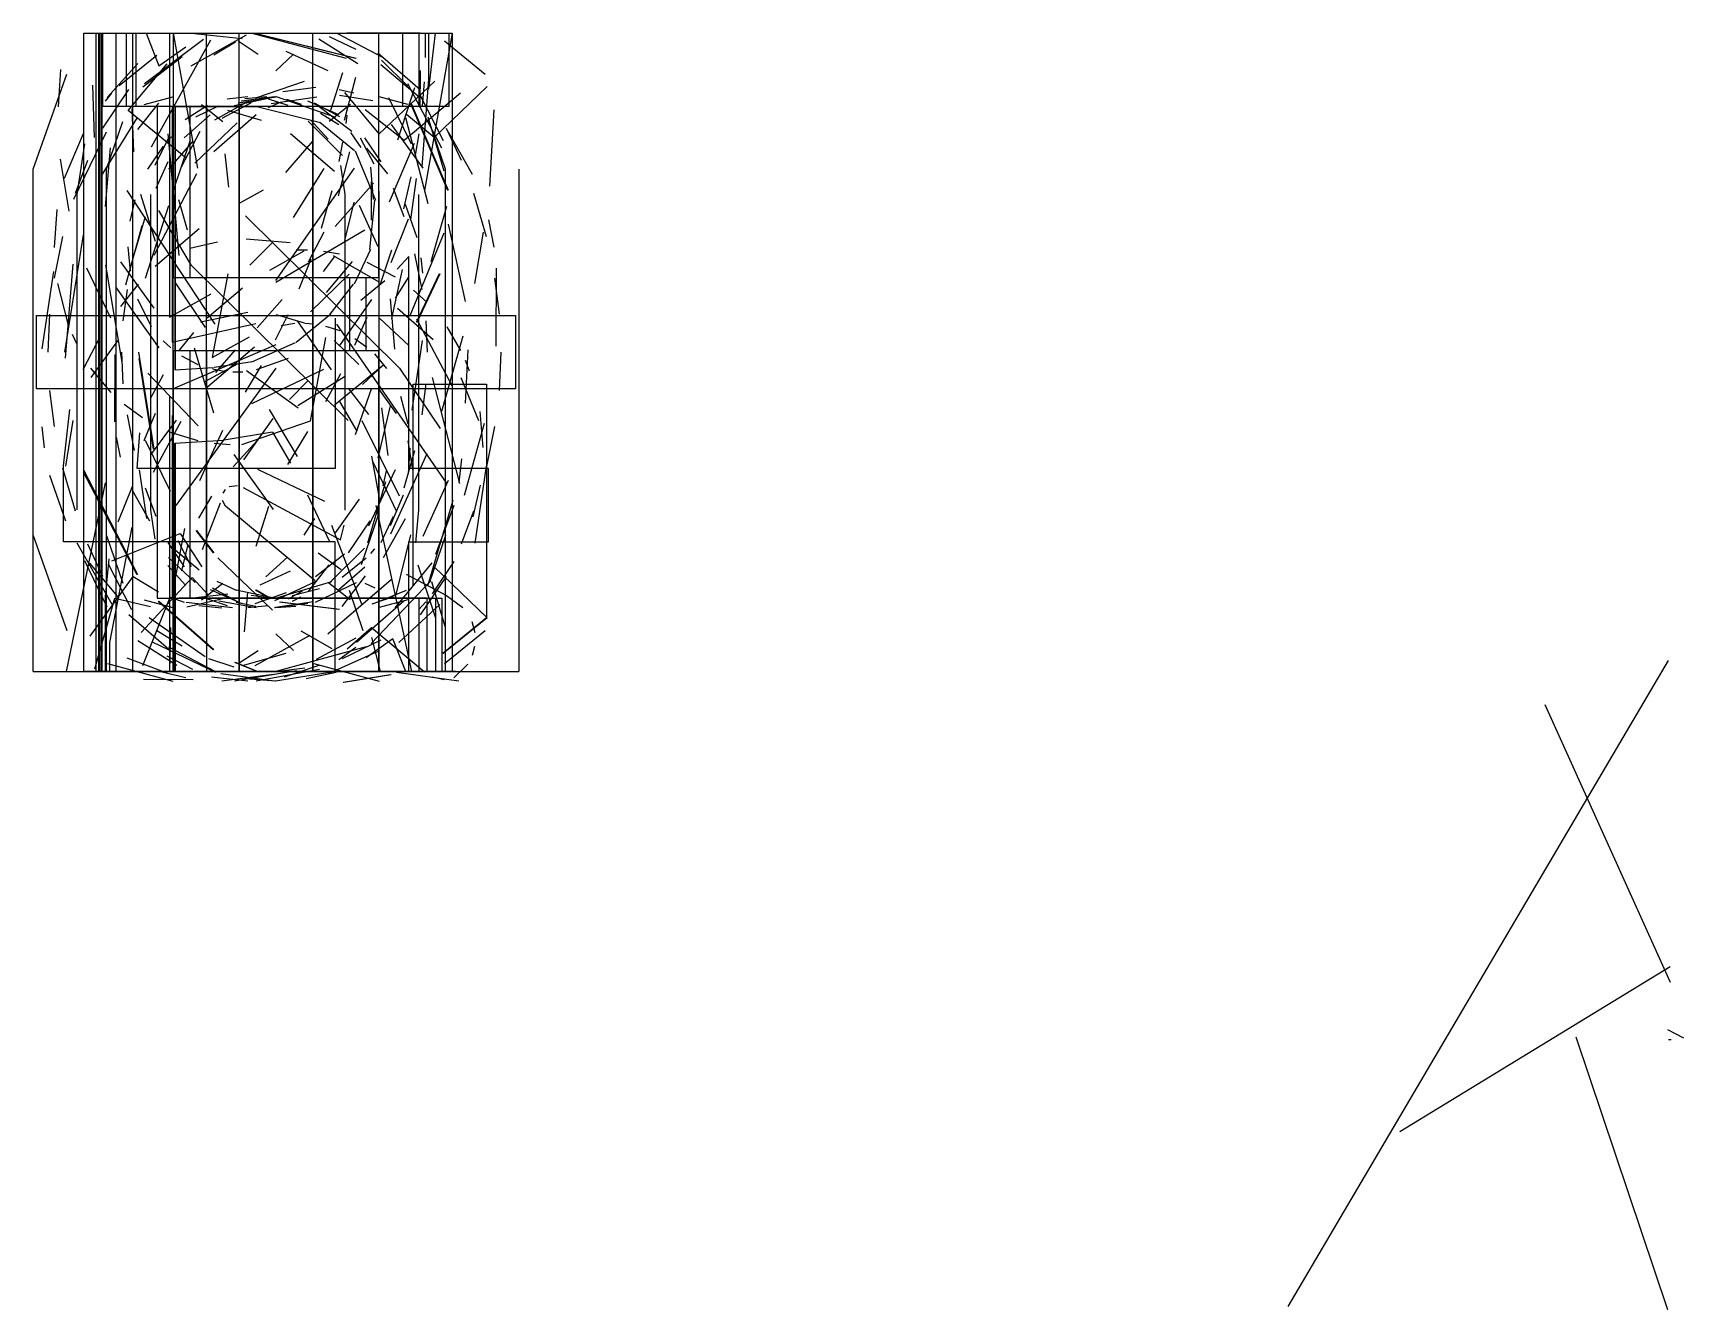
# Model space of a CAD drawing. Header units: metres. Extents: x 0 to 50.3, y 0 to 11.8.
# Drawn here: x 35.03 to 50.28, y 0 to 11.8 of the extents above; entities that cross this region are included whole.
import ezdxf

# ---------------------------------------------------------------- set-up
doc = ezdxf.new("R2010")
doc.units = ezdxf.units.M

msp = doc.modelspace()

# ---------------------------------------------------------------- linework, layer by layer
at = {"layer": 'MCD_Layer_0'}
for p, q in [((35.498039, 5.899366), (35.498039, 11.798733)), ((35.498039, 11.798733), (36.49267, 11.798733)), ((35.611896, 5.899366), (35.611896, 11.798733)), ((35.611896, 11.798733), (36.290328, 11.798733)), ((35.635495, 5.899366), (35.635495, 11.798733)), ((35.635495, 11.798733), (37.051344, 11.798733)), ((35.644345, 5.899366), (35.644345, 11.798733)), ((35.644345, 11.798733), (36.32277, 11.798733)), ((35.644346, 11.798733), (36.072639, 11.798733)), ((35.644935, 11.798733), (36.323361, 11.798733)), ((35.660272, 5.899366), (35.660272, 11.798733)), ((35.660272, 11.798733), (37.076119, 11.798733)), ((35.665631, 5.899366), (35.665631, 11.798733)), ((35.665631, 11.798733), (37.081477, 11.798733)), ((35.673845, 11.120301), (35.673845, 11.798733)), ((35.673845, 11.798733), (38.871295, 11.798733)), ((35.797728, 5.899366), (35.797728, 11.798733)), ((35.797728, 11.798733), (38.440644, 11.798733)), ((35.891562, 11.120304), (35.891562, 11.79873)), ((35.891562, 11.79873), (38.653053, 11.79873)), ((35.950817, 5.899366), (35.950817, 11.798733)), ((35.950817, 11.798733), (36.629244, 11.798733)), ((35.951112, 5.899366), (35.951112, 11.798733)), ((35.951112, 11.798733), (38.594028, 11.798733)), ((35.980313, 11.120301), (35.980313, 11.798733)), ((35.980313, 11.798733), (38.682224, 11.798733)), ((36.072639, 11.798733), (36.191805, 11.496089)), ((36.290328, 11.798733), (36.290328, 9.174107)), ((36.32277, 11.798733), (36.32277, 9.539279)), ((36.323361, 11.798733), (36.546947, 10.550425)), ((36.489713, 11.496939), (37.0006, 11.783053)), ((36.49267, 11.798733), (36.961673, 11.747417)), ((36.629244, 11.798733), (36.629244, 6.577787)), ((36.933357, 5.899366), (36.933357, 11.798733)), ((36.933357, 11.798733), (37.611783, 11.798733)), ((37.051344, 11.798733), (37.921501, 11.565127)), ((37.076119, 11.798733), (38.008815, 11.565706)), ((37.081477, 11.798733), (38.014168, 11.565706)), ((37.611783, 11.798733), (37.611783, 5.899366)), ((37.764564, 11.767851), (38.01057, 11.651043)), ((37.834191, 11.798733), (38.263075, 11.573375)), ((38.605831, 11.79873), (37.927402, 11.79873)), ((38.06545, 11.798733), (38.745046, 11.798733)), ((38.221779, 11.798733), (38.900795, 11.798733)), ((38.222364, 9.539279), (38.222364, 11.798733)), ((38.222364, 11.798733), (38.900795, 11.798733)), ((38.440644, 11.798733), (38.440644, 11.120313)), ((38.594028, 11.798733), (38.594028, 11.120313)), ((38.900795, 11.798733), (38.646533, 10.342767)), ((38.653053, 11.79873), (38.651871, 11.573383)), ((38.682224, 11.798733), (38.682224, 11.373385)), ((38.745046, 11.798733), (38.682517, 11.280774)), ((38.871295, 11.798733), (38.871295, 11.120301)), ((38.900795, 11.798733), (38.900795, 5.899366)), ((35.823681, 11.315363), (36.170557, 11.595587)), ((36.057394, 11.331555), (36.604265, 11.741566)), ((36.123962, 10.745706), (36.672015, 11.735614)), ((36.191805, 11.496089), (36.43958, 11.672478)), ((36.699056, 11.5984), (36.898453, 11.71698)), ((36.923315, 11.726162), (37.109738, 11.603463)), ((37.272559, 11.450664), (37.435971, 11.603463)), ((37.364598, 11.631785), (37.751009, 11.452448)), ((37.670159, 11.744689), (38.03061, 11.515798)), ((38.214178, 11.615314), (38.605314, 11.276096)), ((38.82881, 11.726162), (39.205779, 11.4194)), ((35.262584, 11.117404), (35.286183, 11.460156)), ((35.713925, 11.203725), (35.996509, 11.515798)), ((35.905992, 11.081957), (36.268214, 11.512616)), ((36.405358, 11.578098), (36.042547, 11.297874)), ((38.241824, 11.507685), (38.595198, 11.209171)), ((38.249222, 11.5486), (38.491686, 11.309082)), ((38.606346, 11.108554), (38.6093, 11.453674)), ((35.027848, 10.542166), (35.339926, 11.4194)), ((35.594633, 10.833394), (35.579881, 11.315954)), ((37.533912, 11.349795), (37.084968, 11.197002)), ((37.335101, 11.257755), (37.642459, 11.297278)), ((37.77933, 11.087268), (37.891418, 11.435331)), ((37.906755, 10.993478), (38.012351, 11.391096)), ((38.740328, 11.354515), (38.226488, 10.868411)), ((38.39876, 10.811174), (38.555095, 11.294336)), ((38.487943, 11.331555), (38.802963, 10.736896)), ((38.682224, 11.373385), (38.61969, 10.561041)), ((38.642431, 11.34802), (38.623555, 11.123258)), ((39.224573, 11.303436), (38.735515, 10.832663)), ((35.671558, 10.92037), (35.913428, 11.276096)), ((35.696251, 11.169653), (35.757603, 11.243979)), ((35.996438, 10.905813), (36.189348, 11.150643)), ((36.054337, 11.138001), (36.319809, 11.2088)), ((36.585283, 11.138001), (36.782323, 10.981084)), ((37.023922, 11.172222), (36.705357, 10.99347)), ((36.776429, 11.010573), (37.046033, 11.156874)), ((37.013557, 11.209036), (36.821826, 11.188388)), ((37.272665, 11.208845), (36.886255, 11.124487)), ((36.925099, 11.153338), (37.274931, 11.2088)), ((37.259669, 11.208842), (36.95113, 11.168143)), ((37.187616, 11.209762), (36.986445, 11.192068)), ((37.313182, 11.155363), (37.199321, 11.108757)), ((37.386402, 11.128212), (37.205288, 11.188388)), ((37.650704, 11.206099), (37.228906, 11.144156)), ((37.826828, 11.017066), (37.276415, 11.208791)), ((37.507942, 11.139565), (37.372855, 11.18499)), ((37.852556, 11.041303), (37.568209, 11.168143)), ((37.624763, 11.153338), (37.858969, 11.028281)), ((37.960422, 11.138001), (37.763386, 10.981084)), ((37.856604, 11.278408), (37.991112, 11.246548)), ((38.167405, 11.172472), (37.858869, 11.222021)), ((38.226488, 10.868411), (37.907922, 11.248328)), ((38.491366, 11.138001), (38.225897, 11.2088)), ((38.313782, 11.203725), (38.520844, 10.776019)), ((38.976882, 11.244446), (38.458332, 10.806715)), ((38.516742, 11.146266), (38.858318, 10.348078)), ((38.522104, 11.146266), (38.863674, 10.348078)), ((38.602879, 11.228857), (38.819387, 10.805871)), ((35.65967, 10.479891), (35.993572, 11.018503)), ((36.936308, 11.120301), (35.673845, 11.120301)), ((37.940409, 11.120304), (35.891562, 11.120304)), ((36.442836, 10.643635), (35.905992, 11.081957)), ((35.940425, 11.101477), (35.955174, 10.702087)), ((38.003201, 11.120301), (35.980313, 11.120301)), ((36.477924, 11.120313), (36.176464, 11.120313)), ((36.176464, 11.120313), (36.176464, 6.577798)), ((37.064323, 11.120313), (36.313923, 11.120313)), ((36.313923, 11.120313), (36.313923, 8.943444)), ((37.089683, 11.120301), (36.338703, 11.120301)), ((36.338703, 11.120301), (36.338703, 8.686225)), ((36.344057, 8.686225), (36.344057, 11.120301)), ((36.344057, 11.120301), (37.095045, 11.120301)), ((36.666192, 11.041303), (36.426088, 10.831287)), ((36.638947, 11.127621), (36.43424, 10.997248)), ((38.440644, 11.120313), (36.476154, 11.120313)), ((36.476154, 11.120313), (36.476154, 9.539279)), ((38.380259, 11.120338), (36.477718, 11.120338)), ((36.477718, 11.120338), (36.477718, 9.811274)), ((36.739263, 11.123047), (36.529242, 11.019814)), ((38.594028, 11.120313), (36.629538, 11.120313)), ((36.629538, 11.120313), (36.629538, 9.539279)), ((37.088414, 11.042684), (36.697287, 10.701108)), ((37.139243, 10.991706), (36.827165, 11.081965)), ((36.936308, 5.899366), (36.936308, 11.120301)), ((37.095045, 11.120301), (37.683211, 10.973416)), ((37.888465, 10.666649), (37.570487, 10.984623)), ((37.754516, 10.819087), (37.592873, 10.997248)), ((38.871295, 11.120301), (37.614734, 11.120301)), ((37.614734, 11.120301), (37.614734, 5.899366)), ((37.975283, 10.887922), (37.65849, 11.124487)), ((37.853648, 10.951373), (37.685512, 11.055202)), ((37.920358, 10.962791), (37.930974, 11.041252)), ((38.458332, 10.806715), (38.09729, 11.090472)), ((38.468372, 11.019432), (38.674849, 10.222431)), ((38.735515, 10.832663), (38.477711, 11.046223)), ((38.677515, 11.022968), (38.825588, 10.52506)), ((39.284775, 11.089673), (39.247021, 10.382931)), ((35.31869, 10.456419), (35.494494, 10.871145)), ((35.703337, 10.881967), (35.401878, 10.259582)), ((35.706274, 10.542166), (35.857297, 10.981084)), ((36.308013, 10.840472), (36.268484, 10.797404)), ((36.272468, 10.865834), (36.374525, 9.74377)), ((36.570053, 10.887922), (36.397198, 10.559922)), ((36.915055, 10.968352), (36.523346, 10.594922)), ((37.81354, 10.520348), (37.407075, 10.867224)), ((37.998193, 10.70912), (37.677855, 10.973416)), ((38.060442, 10.740972), (37.96546, 10.8802)), ((38.337406, 10.952177), (38.630012, 10.549846)), ((38.592291, 10.867221), (38.55984, 10.669003)), ((38.838838, 10.542166), (38.688406, 10.981084)), ((38.84719, 10.92037), (38.983465, 10.623629)), ((38.864209, 10.8853), (39.086619, 10.495942)), ((35.436064, 10.305837), (35.506267, 10.776019)), ((35.696948, 10.195341), (35.742368, 10.736896)), ((36.231324, 10.75257), (36.08679, 10.540782)), ((36.272594, 10.819087), (36.154019, 10.575433)), ((36.282651, 10.541572), (36.508597, 10.7982)), ((36.322772, 10.337456), (36.484414, 10.811767)), ((36.799434, 10.681394), (36.834833, 10.375809)), ((37.363425, 10.511495), (37.61769, 10.801148)), ((37.851002, 10.293212), (37.956007, 10.701446)), ((37.856052, 10.610599), (37.892036, 10.790532)), ((38.003549, 10.70912), (38.191741, 10.254274)), ((38.052469, 10.83183), (38.176355, 10.59113)), ((38.245453, 10.607111), (38.093245, 10.831287)), ((38.307903, 10.497124), (38.111451, 10.733689)), ((38.549781, 10.77697), (38.3203, 10.236586)), ((35.027848, 5.899366), (35.027848, 10.542166)), ((35.361693, 10.153449), (35.280872, 10.632476)), ((35.420247, 10.318043), (35.535283, 10.623629)), ((35.706274, 5.899366), (35.706274, 10.542166)), ((36.273885, 10.607111), (36.161803, 10.362286)), ((36.933346, 10.542166), (36.933346, 5.899366)), ((37.272567, 9.510952), (37.998781, 10.550425)), ((37.433625, 10.095006), (37.717972, 10.548073)), ((37.611772, 10.542166), (37.611772, 5.899366)), ((37.91262, 10.308194), (37.872506, 10.575433)), ((38.173501, 10.260817), (38.148139, 10.559922)), ((38.838838, 5.899366), (38.838838, 10.542166)), ((39.517267, 10.542166), (39.517267, 5.899366)), ((36.538004, 10.496398), (36.145105, 9.74364)), ((37.820625, 10.010634), (38.173999, 10.412972)), ((38.156012, 10.07022), (38.154833, 10.423594)), ((38.520317, 10.471376), (38.451296, 10.17464)), ((38.519041, 10.07676), (38.572722, 10.456087)), ((35.436064, 7.392729), (35.436064, 10.305837)), ((36.712131, 9.108625), (35.8992, 10.342767)), ((35.967624, 10.258201), (35.922194, 10.06175)), ((36.021837, 10.309781), (36.156933, 9.876179)), ((36.114496, 10.308194), (36.114496, 7.389775)), ((36.322772, 5.899366), (36.322772, 10.337456)), ((36.371835, 10.260817), (36.451478, 9.980009)), ((36.930414, 10.223598), (37.158127, 10.351029)), ((37.694404, 9.996473), (37.793512, 10.34277)), ((37.907934, 9.88027), (37.996423, 10.237177)), ((37.91262, 7.389775), (37.91262, 10.308194)), ((38.14096, 9.798253), (38.186379, 10.254274)), ((38.222368, 10.337456), (38.222368, 5.899366)), ((38.45606, 10.101535), (38.357541, 10.362286)), ((38.591052, 10.305837), (38.591052, 7.392729)), ((38.900794, 10.337456), (38.900794, 5.899366)), ((39.098501, 10.318043), (39.214719, 9.918659)), ((35.226659, 9.816926), (35.252033, 10.166761)), ((36.063285, 10.101535), (35.963579, 9.757602)), ((36.279101, 10.203212), (36.065546, 9.530092)), ((36.492081, 9.650776), (36.191807, 10.159306)), ((36.991756, 10.110927), (38.415276, 8.702749)), ((38.217058, 9.824223), (38.045384, 10.204737)), ((38.494616, 10.079073), (38.334158, 9.675548)), ((38.578095, 9.906003), (38.469545, 10.213958)), ((38.848388, 10.195341), (38.70503, 9.685636)), ((39.235867, 10.072366), (39.286012, 9.819879)), ((35.226744, 9.534606), (35.304029, 9.918659)), ((35.320373, 8.848701), (35.493223, 9.93302)), ((35.884449, 9.472607), (36.036648, 10.020069)), ((36.157001, 9.644281), (36.564652, 9.992344)), ((37.272665, 9.496853), (38.093268, 9.980009)), ((37.572548, 9.683813), (37.719442, 9.961668)), ((38.823819, 9.950463), (38.508795, 9.185902)), ((38.863036, 10.033063), (39.02114, 9.318056)), ((39.187435, 9.959361), (39.107795, 9.484458)), ((35.905085, 9.824009), (35.925148, 9.597475)), ((36.477718, 9.811274), (36.733749, 9.870854)), ((36.99627, 9.895632), (37.403919, 9.862595)), ((37.030106, 9.654315), (37.237168, 9.859622)), ((37.21535, 9.607712), (37.533918, 9.785867)), ((37.564586, 9.792945), (37.458987, 9.791763)), ((37.860736, 9.754597), (37.713252, 9.780556)), ((38.146904, 9.798253), (37.99588, 9.479102)), ((38.341565, 9.791178), (38.234788, 9.478514)), ((35.328722, 8.795034), (35.4001, 9.662237)), ((35.746337, 9.164717), (35.52629, 9.626635)), ((35.853021, 8.756214), (35.701989, 9.653516)), ((36.148835, 9.255573), (35.840301, 9.685636)), ((37.940964, 8.217236), (36.492081, 9.650776)), ((37.487927, 9.433675), (37.597652, 9.712132)), ((37.711485, 9.595326), (37.816493, 9.733367)), ((37.975776, 9.687942), (37.736262, 9.400647)), ((37.800943, 9.742839), (38.222749, 9.498605)), ((38.376929, 9.542224), (38.116768, 9.678499)), ((38.342058, 9.161764), (38.441165, 9.61365)), ((38.499642, 9.732779), (38.391683, 9.618328)), ((38.499642, 7.775364), (38.499642, 9.732779)), ((38.622423, 9.427829), (38.555754, 9.757602)), ((38.629416, 9.580366), (38.61467, 9.721952)), ((39.306666, 9.625791), (39.304303, 8.904883)), ((35.217227, 9.594136), (35.11045, 8.881498)), ((35.35409, 9.11195), (35.256157, 9.484796)), ((35.837847, 9.273213), (36.00185, 9.477333)), ((36.32277, 9.539279), (38.222364, 9.539279)), ((36.337452, 9.498029), (36.62003, 9.077997)), ((36.476154, 9.539279), (37.950996, 9.539279)), ((36.629538, 9.539279), (38.104374, 9.539279)), ((36.827165, 9.574079), (36.68381, 8.800083)), ((37.592029, 9.222483), (37.950714, 9.571727)), ((37.775198, 9.200651), (37.989934, 9.479102)), ((37.950996, 9.539279), (37.950996, 8.860847)), ((38.277825, 9.509188), (38.057781, 9.326307)), ((38.104374, 9.539279), (38.104374, 8.860847)), ((38.499639, 9.548719), (38.374569, 9.348144)), ((38.781624, 9.574667), (38.56866, 9.125138)), ((38.786985, 9.574667), (38.574019, 9.125138)), ((39.292004, 9.534606), (39.336248, 9.202471)), ((36.193956, 8.889206), (35.799289, 9.444921)), ((35.896916, 9.427829), (35.858569, 9.139943)), ((35.991811, 9.342619), (36.121008, 9.085992)), ((36.290328, 9.174107), (36.675556, 9.39003)), ((36.638396, 9.165845), (36.96286, 9.443115)), ((37.09883, 9.074998), (37.331265, 9.335154)), ((38.155406, 9.33692), (37.861028, 8.911578)), ((38.37103, 8.87619), (38.332683, 9.342248)), ((38.666587, 9.310374), (38.544473, 9.421286)), ((35.060319, 8.509893), (35.060319, 9.188319)), ((35.060319, 9.188319), (39.484843, 9.188319)), ((35.168345, 8.849097), (35.183091, 9.202471)), ((37.01397, 9.217797), (36.57447, 9.126947)), ((37.26788, 8.963498), (37.384103, 9.198882)), ((37.536652, 9.118097), (37.278263, 9.195967)), ((37.781144, 9.200651), (37.458447, 8.938718)), ((37.821216, 9.16467), (37.821216, 7.775364)), ((38.113856, 9.171151), (37.998813, 8.911586)), ((38.231216, 9.159952), (38.500818, 8.91218)), ((38.396496, 9.255573), (38.725087, 8.968272)), ((38.570221, 9.15762), (38.897042, 8.54114)), ((39.484843, 9.188319), (39.484843, 8.509893)), ((35.435499, 8.919634), (35.392431, 9.014614)), ((36.313923, 8.943444), (37.085562, 9.113346)), ((36.382361, 8.868519), (36.513916, 9.032524)), ((37.321534, 9.096819), (37.44778, 9.116882)), ((37.4702, 9.138117), (37.782272, 8.686822)), ((37.540402, 9.118648), (37.619451, 9.11098)), ((37.729179, 9.089156), (37.864275, 9.049031)), ((37.833008, 9.108625), (38.846523, 7.643804)), ((38.672568, 8.849097), (38.660179, 9.139943)), ((38.979847, 8.866746), (38.853604, 9.08443)), ((35.490966, 8.689767), (35.649658, 8.990633)), ((35.565388, 8.614898), (35.820238, 8.968272)), ((35.846771, 8.849097), (35.858569, 8.558263)), ((36.002928, 8.848701), (36.145105, 7.954954)), ((36.230733, 8.953261), (36.301526, 8.889546)), ((37.272665, 8.918127), (36.32169, 8.511662)), ((38.222364, 8.860847), (36.32277, 8.860847)), ((36.32277, 8.860847), (36.32277, 5.899366)), ((37.950996, 8.860847), (36.476154, 8.860847)), ((36.476154, 8.860847), (36.476154, 6.577798)), ((36.517877, 8.890728), (36.694856, 8.289582)), ((36.622766, 8.515148), (37.073477, 8.899783)), ((38.104374, 8.860847), (36.629538, 8.860847)), ((36.629538, 8.860847), (36.629538, 5.899366)), ((36.68381, 8.800083), (37.027743, 8.991814)), ((36.718321, 8.66322), (36.898252, 8.870879)), ((37.049569, 8.761733), (37.453088, 8.938718)), ((37.731528, 8.986298), (37.588176, 8.212299)), ((38.038096, 8.736998), (37.811562, 8.958812)), ((38.001732, 8.976477), (38.113817, 8.896835)), ((38.222364, 5.899366), (38.222364, 8.860847)), ((38.530307, 8.313768), (38.627058, 8.9568)), ((39.001018, 8.998945), (38.802794, 8.301638)), ((39.044738, 8.870294), (39.02114, 8.38006)), ((39.350999, 8.849097), (39.336248, 8.495729)), ((35.748759, 8.476002), (35.561748, 8.701945)), ((35.785337, 8.206015), (35.787697, 8.82899)), ((36.007142, 8.791489), (36.139287, 7.95496)), ((36.338703, 8.686225), (36.696201, 8.707464)), ((37.272567, 8.703334), (36.34755, 7.434379)), ((36.400044, 8.817577), (36.55048, 8.737344)), ((36.919193, 8.742272), (36.61125, 8.57533)), ((36.686164, 8.697224), (36.795304, 8.675401)), ((37.055519, 8.761733), (36.701557, 8.707464)), ((36.991206, 8.48093), (37.14046, 8.728114)), ((37.093222, 8.689562), (37.387601, 8.794572)), ((38.27079, 8.73165), (37.81359, 8.361168)), ((38.265431, 8.73165), (38.073115, 8.551132)), ((38.184613, 8.833119), (38.294344, 8.700383)), ((38.415276, 8.702749), (38.789292, 8.143495)), ((39.061262, 8.674428), (39.022909, 8.771767)), ((36.553957, 8.168897), (36.090267, 8.654416)), ((36.113939, 8.420756), (36.232517, 8.643754)), ((36.874356, 8.66773), (36.967563, 8.669499)), ((37.001131, 8.679198), (37.47721, 8.336441)), ((37.712664, 8.690951), (37.045445, 8.372977)), ((37.566649, 8.584163), (37.39675, 8.411313)), ((37.905289, 8.620746), (37.474633, 8.352911)), ((37.870207, 8.650835), (37.729803, 8.39185)), ((38.540338, 6.696621), (38.540338, 8.554333)), ((38.540338, 8.554333), (39.218758, 8.554333)), ((38.622423, 8.269783), (38.660179, 8.558263)), ((38.716145, 8.616034), (38.967458, 7.634965)), ((38.979943, 8.614898), (39.14513, 8.21846)), ((39.218758, 8.554333), (39.218758, 6.39517)), ((39.484843, 8.509893), (35.060319, 8.509893)), ((35.226744, 8.163594), (35.183091, 8.495729)), ((36.290328, 8.436101), (36.290328, 5.899366)), ((37.860742, 8.394204), (38.019431, 8.118712)), ((38.130338, 8.273277), (37.948638, 8.509252)), ((38.00933, 8.088669), (38.156814, 8.511063)), ((38.388237, 8.283353), (38.223056, 8.511662)), ((38.422944, 8.443758), (38.490199, 8.188906)), ((35.308085, 7.798372), (35.368259, 8.319875)), ((36.038417, 8.244157), (35.870878, 8.365092)), ((35.896916, 8.269783), (35.963579, 7.940599)), ((36.156509, 8.282763), (36.052083, 8.031452)), ((36.313923, 8.265018), (36.313923, 6.577798)), ((37.472563, 7.886276), (37.212391, 8.318702)), ((38.217058, 7.873888), (38.332683, 8.355283)), ((38.308288, 7.895745), (38.250474, 8.336427)), ((39.188681, 7.969449), (39.159184, 8.301582)), ((35.108678, 8.16059), (35.129328, 7.966501)), ((35.330601, 7.796068), (35.400207, 8.21846)), ((35.990643, 7.775364), (36.016008, 8.105136)), ((36.116012, 7.900429), (36.353755, 8.220175)), ((36.141955, 7.739965), (36.397396, 8.211919)), ((36.554604, 8.031781), (36.298578, 8.107882)), ((36.569988, 7.665636), (36.7806, 8.129916)), ((37.239579, 8.109266), (36.79477, 8.035531)), ((37.588176, 8.212299), (36.955766, 7.994615)), ((37.245136, 8.236106), (36.973174, 7.853825)), ((37.239534, 8.110447), (37.407078, 7.823743)), ((37.564031, 8.116937), (37.379968, 7.811351)), ((38.064859, 8.21723), (38.410559, 7.521105)), ((39.198111, 8.192242), (39.013463, 7.526793)), ((39.292004, 8.163594), (39.214719, 7.779544)), ((35.837251, 7.879778), (35.800673, 8.064429)), ((36.29783, 7.562777), (36.066581, 8.03355)), ((36.338703, 8.0078), (36.789403, 8.035531)), ((36.338703, 5.899366), (36.338703, 8.0078)), ((36.344057, 5.899366), (36.344057, 8.0078)), ((36.850755, 7.993433), (36.702092, 8.005822)), ((37.100023, 8.033168), (36.877619, 7.788931)), ((38.45606, 7.596666), (38.555754, 7.940599)), ((38.510256, 7.962369), (38.493147, 7.724625)), ((38.536901, 7.76362), (38.493248, 8.031452)), ((35.308085, 7.096938), (35.308085, 7.798372)), ((36.884815, 7.903172), (37.247044, 7.395238)), ((38.228851, 7.501639), (38.15983, 7.889821)), ((38.16927, 7.837313), (38.385188, 7.378923)), ((38.66711, 7.910508), (38.332027, 7.168367)), ((38.986126, 7.865066), (38.963709, 7.646791)), ((39.214741, 7.796068), (39.109731, 7.085785)), ((35.179473, 7.714006), (35.328725, 7.290433)), ((35.420247, 7.380158), (35.304029, 7.779544)), ((35.337577, 5.899366), (35.698619, 7.643804)), ((35.996438, 6.792781), (35.493223, 7.765586)), ((35.990624, 6.792787), (35.495079, 7.742581)), ((37.821216, 7.775364), (35.990643, 7.775364)), ((36.00784, 7.76362), (36.075094, 7.312318)), ((37.723801, 7.470414), (37.10673, 7.767144)), ((38.123258, 7.086918), (38.289623, 7.653841)), ((38.132099, 7.244803), (38.378695, 7.766309)), ((38.262863, 7.613755), (38.293539, 7.754159)), ((39.237065, 7.775364), (38.499642, 7.775364)), ((38.863036, 7.665048), (38.630012, 7.14827)), ((39.237065, 7.096938), (39.237065, 7.775364)), ((35.813963, 7.280995), (35.950829, 7.61726)), ((36.107441, 7.289251), (35.945801, 7.572423)), ((36.063285, 7.596666), (36.161803, 7.335914)), ((36.677629, 7.519921), (36.558463, 7.315804)), ((36.805313, 7.427538), (36.779945, 7.478268)), ((36.785251, 7.547294), (36.80708, 7.582097)), ((36.83894, 7.607471), (36.916214, 7.619269)), ((36.969904, 7.599206), (37.87074, 7.117231)), ((37.564, 7.53113), (37.763991, 7.106958)), ((37.821799, 7.180125), (38.045384, 7.492789)), ((38.447722, 7.52818), (38.327965, 7.245596)), ((38.906697, 7.4804), (38.671898, 6.688114)), ((39.096656, 7.329962), (39.163319, 7.619617)), ((36.114496, 7.389775), (36.154019, 7.123128)), ((36.757257, 7.454436), (36.589715, 7.024964)), ((37.633584, 6.737308), (36.805313, 7.427538)), ((37.204761, 7.424941), (37.087952, 7.053873)), ((38.222544, 7.360869), (38.060901, 6.885972)), ((38.529134, 5.899366), (38.197589, 7.434379)), ((38.245453, 7.09109), (38.357541, 7.335914)), ((38.591052, 7.392729), (38.562736, 7.089501)), ((38.917102, 7.432643), (38.746019, 6.980754)), ((39.098501, 7.380158), (38.983465, 7.074569)), ((35.73903, 6.167792), (35.943735, 7.232031)), ((35.757024, 6.92114), (36.38648, 7.174224)), ((36.33637, 6.7123), (36.429583, 7.219646)), ((36.38648, 7.174224), (36.587061, 6.866866)), ((36.531599, 7.201617), (36.691469, 6.996907)), ((36.538004, 7.201611), (36.697287, 6.996901)), ((37.533251, 7.158932), (37.631772, 7.312901)), ((38.06545, 6.522938), (37.78935, 7.24797)), ((37.87074, 7.117231), (37.902004, 7.25174)), ((37.943119, 6.996684), (38.142516, 7.29106)), ((38.265538, 6.951276), (38.470243, 7.312318)), ((35.028002, 7.155984), (35.339489, 6.278159)), ((37.821216, 7.096938), (35.308085, 7.096938)), ((35.757704, 6.518263), (35.435606, 7.085785)), ((35.671558, 6.777833), (35.535283, 7.074569)), ((35.70643, 7.155984), (35.857452, 6.716486)), ((36.273885, 7.09109), (36.426088, 6.866913)), ((36.561693, 6.835002), (36.303892, 7.052689)), ((36.492256, 6.865915), (36.368966, 7.107195)), ((36.459942, 7.07334), (36.400359, 6.828518)), ((37.761031, 6.711119), (38.0914, 7.03854)), ((37.821216, 5.899366), (37.821216, 7.096938)), ((38.184022, 7.033811), (38.146853, 6.988977)), ((38.517221, 7.162094), (38.374459, 6.587492)), ((38.499642, 5.899366), (38.499642, 7.096938)), ((38.499642, 7.096938), (39.237065, 7.096938)), ((38.838993, 7.155984), (38.687968, 6.716486)), ((35.713925, 6.494847), (35.506267, 6.922552)), ((35.551132, 6.901075), (35.820145, 6.577199)), ((35.698336, 6.593722), (35.731372, 6.941194)), ((35.942442, 6.468894), (35.725338, 6.891873)), ((36.272594, 6.878894), (36.43424, 6.700733)), ((36.279804, 6.951276), (36.527576, 6.72297)), ((37.239961, 6.466086), (36.735567, 6.949833)), ((37.17929, 6.774294), (37.380458, 6.95717)), ((37.573328, 6.638227), (37.764469, 6.883642)), ((37.638912, 6.775802), (37.906747, 6.987593)), ((37.664128, 6.995843), (37.874734, 6.840699)), ((37.852556, 6.656898), (38.093245, 6.866913)), ((38.106739, 6.945912), (37.886104, 6.766569)), ((38.712012, 6.904408), (38.372794, 6.488504)), ((38.584587, 6.88456), (38.748593, 6.396087)), ((38.719095, 6.616727), (38.920852, 6.915233)), ((38.735515, 6.865346), (39.224573, 6.395164)), ((35.557413, 6.226227), (35.952082, 6.778407)), ((35.952082, 6.778407), (36.187463, 6.63623)), ((36.027694, 6.259486), (36.499046, 6.766828)), ((36.499046, 6.766828), (36.648295, 6.60401)), ((36.585435, 6.560149), (36.782473, 6.716486)), ((36.906805, 6.646813), (36.729235, 6.731176)), ((37.125673, 6.701093), (37.407075, 6.830296)), ((37.262333, 6.55423), (37.642841, 6.733573)), ((37.269619, 6.577798), (37.788177, 6.729415)), ((37.639609, 6.541273), (38.01776, 6.72297)), ((38.337406, 6.745933), (37.751009, 6.245663)), ((37.959987, 6.560149), (37.762947, 6.716486)), ((38.09841, 6.782548), (37.882493, 6.500563)), ((38.093605, 6.716216), (38.187994, 6.671973)), ((38.704347, 6.737078), (38.151576, 6.156585)), ((38.476595, 6.797479), (38.84885, 6.601034)), ((38.84719, 6.777833), (38.605314, 6.422102)), ((38.710839, 6.731772), (38.832953, 6.318228)), ((35.597671, 5.923018), (35.782912, 6.576656)), ((35.698336, 5.899366), (35.698336, 6.593722)), ((35.782912, 6.576656), (36.112096, 6.499972)), ((36.042547, 5.95579), (36.294443, 6.585843)), ((36.176464, 6.577798), (36.477924, 6.577798)), ((36.294443, 6.585843), (36.424231, 6.53924)), ((36.313923, 6.577798), (37.269619, 6.577798)), ((38.669253, 6.577795), (36.376175, 6.577795)), ((36.450131, 6.497024), (36.834178, 6.584915)), ((36.476154, 6.577798), (38.747411, 6.577798)), ((36.476448, 6.577787), (38.80611, 6.577787)), ((36.477924, 6.577798), (36.827165, 6.61556)), ((36.629244, 6.577787), (38.594323, 6.577787)), ((36.639538, 6.570355), (36.821826, 6.509599)), ((36.666192, 6.656898), (36.95113, 6.530061)), ((36.919961, 6.544401), (36.686344, 6.669469)), ((36.888517, 6.658026), (37.27257, 6.577803)), ((37.010082, 6.632067), (36.977642, 6.266307)), ((37.227142, 6.57602), (37.042494, 6.601388)), ((37.080242, 6.52803), (37.36931, 6.629501)), ((37.0826, 6.655331), (37.193507, 6.589253)), ((37.088414, 6.655325), (37.199321, 6.589247)), ((37.388169, 6.570945), (37.516775, 6.64351)), ((37.675495, 6.663331), (37.422415, 6.599619)), ((37.427017, 6.549735), (37.503711, 6.588082)), ((37.948048, 6.649761), (38.075472, 6.276927)), ((38.161591, 6.525543), (38.358627, 6.593388)), ((38.167405, 6.525537), (38.477711, 6.651786)), ((38.594323, 6.577787), (38.594323, 5.899366)), ((38.669253, 5.899366), (38.669253, 6.577795)), ((38.747411, 6.577798), (38.747411, 5.899366)), ((38.80611, 6.577787), (38.80611, 5.899366)), ((38.84885, 6.601034), (39.000467, 6.491308)), ((36.304564, 6.082889), (35.913428, 6.422102)), ((36.054491, 6.560149), (36.319964, 6.489356)), ((36.693242, 6.099604), (36.182946, 6.547372)), ((36.699056, 6.099598), (36.189348, 6.547366)), ((36.444091, 6.540072), (36.871206, 6.489927)), ((36.558739, 6.507973), (36.77289, 6.489094)), ((36.746228, 6.553279), (37.090752, 6.489558)), ((36.905722, 6.541273), (37.087427, 6.502335)), ((37.013557, 6.489542), (37.205288, 6.509599)), ((37.259669, 6.489353), (37.568209, 6.530061)), ((37.619631, 6.544401), (37.269796, 6.489542)), ((37.272665, 6.489356), (37.45791, 6.502335)), ((37.306776, 6.543237), (37.852461, 6.475988)), ((37.313182, 6.543231), (37.858869, 6.475983)), ((38.454594, 6.550691), (38.01686, 6.167235)), ((38.49093, 6.560149), (38.225459, 6.489356)), ((38.787621, 6.518263), (38.407709, 6.167845)), ((38.591665, 6.471012), (38.657737, 6.542393)), ((36.617149, 6.036238), (36.100366, 6.394332)), ((36.173516, 6.278693), (36.404768, 6.135341)), ((36.292127, 5.899366), (36.30038, 6.306424)), ((37.791553, 6.108589), (37.505433, 6.271407)), ((38.156854, 6.301349), (37.929729, 6.104307)), ((38.645917, 5.893701), (38.156854, 6.301349)), ((39.218758, 6.39517), (38.813467, 6.065983)), ((39.224573, 6.395164), (38.819287, 6.065977)), ((38.828963, 5.971982), (39.205932, 6.278159)), ((39.081876, 6.36093), (39.110192, 6.258873)), ((35.73903, 5.899366), (35.73903, 6.167792)), ((36.356957, 5.953877), (35.996509, 6.182769)), ((36.71695, 5.889982), (36.137627, 6.167845)), ((36.710536, 5.899603), (36.28224, 6.12437)), ((37.585756, 6.230956), (37.076054, 5.950744)), ((38.106737, 6.127678), (37.27257, 5.899366)), ((37.272709, 6.246895), (37.435532, 6.094692)), ((38.009985, 6.207692), (37.644223, 6.008884)), ((38.011054, 6.120257), (37.855313, 6.007584)), ((37.887874, 6.019123), (38.244784, 6.190791)), ((38.352922, 6.20165), (38.105735, 6.025261)), ((38.2383, 5.899366), (38.158651, 6.212626)), ((38.472679, 5.899603), (38.352922, 6.20165)), ((39.10901, 6.130857), (39.086005, 6.045903)), ((35.716457, 5.971982), (36.319964, 5.81093)), ((36.268285, 5.884654), (35.897217, 6.022696)), ((36.506124, 5.918501), (36.268383, 6.041802)), ((36.650773, 6.018532), (36.882618, 5.941838)), ((37.103838, 5.896075), (36.892641, 5.98162)), ((37.10965, 5.89607), (36.898453, 5.981614)), ((36.922877, 5.971982), (37.109298, 6.094692)), ((37.364598, 6.066326), (36.961673, 5.950693)), ((37.670159, 5.953877), (37.349231, 5.847095)), ((37.621952, 5.971982), (38.225459, 5.81093)), ((38.214178, 6.082889), (37.756401, 5.878181)), ((39.045892, 5.967448), (38.917876, 5.841784)), ((46.626383, 0.031945), (50.142026, 6)), ((35.027848, 5.899366), (35.706274, 5.899366)), ((35.337577, 5.899366), (36.016006, 5.899366)), ((36.49267, 5.899366), (35.498039, 5.899366)), ((36.290328, 5.899366), (35.611896, 5.899366)), ((37.27257, 5.899366), (35.635495, 5.899366)), ((36.32277, 5.899366), (35.644345, 5.899366)), ((35.660272, 5.899366), (36.338703, 5.899366)), ((35.665631, 5.899366), (36.344057, 5.899366)), ((35.698336, 5.899366), (38.669253, 5.899366)), ((38.80611, 5.899366), (35.73903, 5.899366)), ((38.747411, 5.899366), (35.797728, 5.899366)), ((38.594323, 5.899366), (35.950817, 5.899366)), ((36.629538, 5.899366), (35.951112, 5.899366)), ((36.509126, 5.82095), (36.047793, 5.824495)), ((36.44134, 5.839572), (36.194158, 5.90034)), ((36.970558, 5.899366), (36.292127, 5.899366)), ((37.013557, 5.811105), (36.677883, 5.847095)), ((37.259669, 5.81093), (36.762938, 5.878181)), ((37.250729, 5.87143), (36.77289, 5.810669)), ((37.46173, 5.905302), (36.890672, 5.811504)), ((36.933346, 5.899366), (37.611772, 5.899366)), ((37.611783, 5.899366), (36.933357, 5.899366)), ((37.614734, 5.899366), (36.936308, 5.899366)), ((37.272665, 5.810933), (36.991857, 5.83099)), ((37.675971, 5.918501), (37.090752, 5.811133)), ((37.828465, 5.899603), (37.269796, 5.810514)), ((37.27257, 5.899366), (37.540402, 5.931812)), ((37.828387, 5.889982), (37.553474, 5.83099)), ((37.821216, 5.899366), (38.499642, 5.899366)), ((38.329726, 5.869526), (37.893171, 5.798738)), ((38.336126, 5.86952), (37.898988, 5.798733)), ((38.185203, 5.899366), (38.884868, 5.899366)), ((38.900795, 5.899366), (38.222364, 5.899366)), ((38.222368, 5.899366), (38.900794, 5.899366)), ((38.933243, 5.899366), (38.2383, 5.899366)), ((38.962581, 5.811251), (38.385621, 5.891484)), ((38.900969, 5.899603), (38.472679, 5.899603)), ((38.529134, 5.899366), (39.207562, 5.899366)), ((38.828202, 5.821727), (38.716114, 5.845913)), ((38.838838, 5.899366), (39.517267, 5.899366)), ((48.997482, 5.59413), (50.157359, 3.027647)), ((47.659295, 1.649501), (50.157359, 3.174475)), ((50.135405, 0), (49.286957, 2.519902)), ((50.284092, 2.512817), (50.135405, 2.58716)), ((50.142374, 2.497948), (50.165142, 2.497948))]:
    msp.add_line(p, q, dxfattribs=at)

doc.saveas('drawing.dxf')
